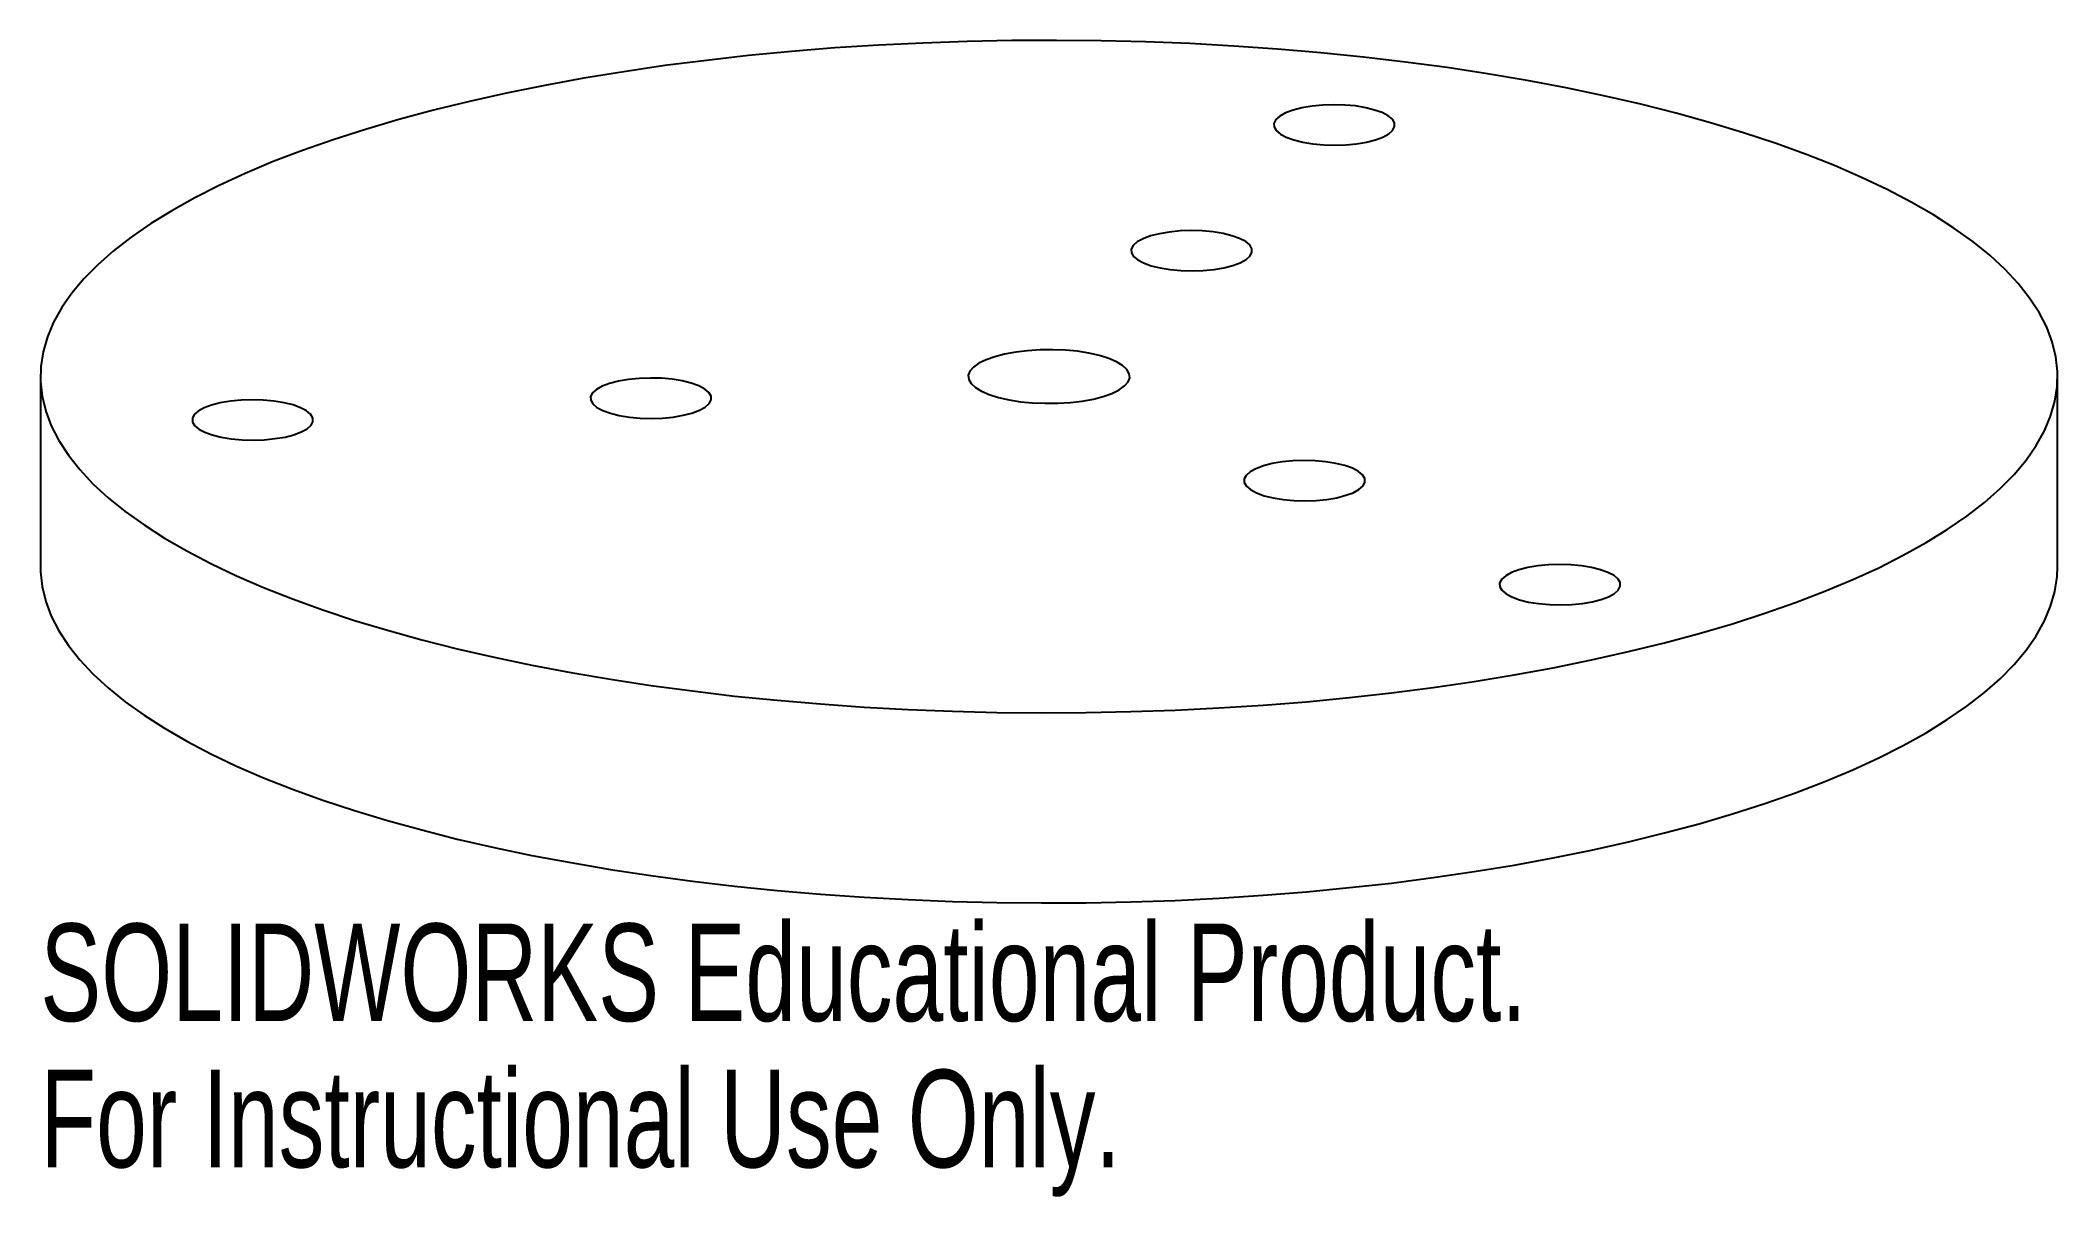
# Paper-space layout '_Dimetric' of a CAD drawing. Header units: millimetres. Extents: x -50 to 50, y -31 to 26.
import ezdxf

# ---------------------------------------------------------------- set-up
doc = ezdxf.new("R2010")
doc.units = ezdxf.units.MM
doc.styles.add('SLDTEXTSTYLE0', font='TXT', dxfattribs={"width": 0.7})

psp = doc.layouts.new('_Dimetric')

# ---------------------------------------------------------------- linework, layer by layer
at = {"color": 7, "linetype": 'Continuous', "lineweight": 25}
for p, q in [((-50, 9.43), (-50, 0)), ((50, 0), (50, 9.43))]:
    psp.add_line(p, q, dxfattribs=at)
at = {"color": 7, "linetype": 'Continuous', "lineweight": 25, "flags": 128}
for points in [[(-17.68, -6.16), (-15.59, -6.41), (-13.47, -6.62), (-11.33, -6.8), (-9.17, -6.96), (-6.98, -7.08), (-4.79, -7.16), (-2.58, -7.22), (-0.37, -7.24), (1.84, -7.23), (4.05, -7.18), (6.25, -7.11), (8.44, -7), (10.61, -6.86), (12.76, -6.69), (14.89, -6.48), (16.98, -6.25), (19.05, -5.98), (21.07, -5.69), (23.06, -5.36), (25, -5.01), (26.89, -4.62), (28.73, -4.21), (30.51, -3.78), (32.23, -3.31), (33.89, -2.83), (35.49, -2.31), (37.01, -1.78), (38.46, -1.22), (39.84, -0.64), (41.13, -0.05), (42.35, 0.57), (43.48, 1.2), (44.53, 1.85), (45.5, 2.51), (46.37, 3.19), (47.15, 3.88), (47.84, 4.58), (48.44, 5.29), (48.94, 6.01), (49.34, 6.74), (49.65, 7.47), (49.86, 8.2), (49.98, 8.94), (49.99, 9.67), (49.91, 10.41), (49.73, 11.15), (49.46, 11.88), (49.08, 12.6), (48.61, 13.32), (48.05, 14.04), (47.39, 14.74), (46.64, 15.44), (45.8, 16.12), (44.86, 16.79), (43.84, 17.44), (42.74, 18.08), (41.55, 18.7), (40.28, 19.3), (38.93, 19.89), (37.5, 20.45), (36, 20.99), (34.43, 21.51), (32.79, 22.01), (31.09, 22.48), (29.33, 22.93), (27.51, 23.35), (25.64, 23.74), (23.71, 24.1), (21.74, 24.44), (19.73, 24.74), (17.68, 25.02), (15.59, 25.26), (13.47, 25.48), (11.33, 25.66), (9.17, 25.81), (6.98, 25.93), (4.79, 26.02), (2.58, 26.07), (0.37, 26.09), (-1.84, 26.08), (-4.05, 26.04), (-6.25, 25.96), (-8.44, 25.86), (-10.61, 25.72), (-12.76, 25.54), (-14.89, 25.34), (-16.98, 25.1), (-19.05, 24.84), (-21.07, 24.54), (-23.06, 24.22), (-25, 23.86), (-26.89, 23.48), (-28.73, 23.07), (-30.51, 22.63), (-32.23, 22.17), (-33.89, 21.68), (-35.49, 21.17), (-37.01, 20.64), (-38.46, 20.08), (-39.84, 19.5), (-41.13, 18.9), (-42.35, 18.29), (-43.48, 17.65), (-44.53, 17.01), (-45.5, 16.34), (-46.37, 15.66), (-47.15, 14.97), (-47.84, 14.27), (-48.44, 13.56), (-48.94, 12.85), (-49.34, 12.12), (-49.65, 11.39), (-49.86, 10.66), (-49.98, 9.92), (-49.99, 9.18), (-49.91, 8.45), (-49.73, 7.71), (-49.46, 6.98), (-49.08, 6.25), (-48.61, 5.53), (-48.05, 4.82), (-47.39, 4.11), (-46.64, 3.42), (-45.8, 2.74), (-44.86, 2.07), (-43.84, 1.42), (-42.74, 0.78), (-41.55, 0.16), (-40.28, -0.45), (-38.93, -1.03), (-37.5, -1.6), (-36, -2.14), (-34.43, -2.66), (-32.79, -3.15), (-31.09, -3.62), (-29.33, -4.07), (-27.51, -4.49), (-25.64, -4.88), (-23.71, -5.25), (-21.74, -5.58), (-19.73, -5.89), (-17.68, -6.16)], [(13.08, 20.96), (13.62, 20.92), (14.17, 20.9), (14.72, 20.92), (15.25, 20.97), (15.74, 21.05), (16.18, 21.17), (16.55, 21.3), (16.84, 21.46), (17.03, 21.63), (17.13, 21.82), (17.13, 22), (17.02, 22.18), (16.82, 22.35), (16.52, 22.51), (16.14, 22.64), (15.7, 22.75), (15.2, 22.84), (14.67, 22.88), (14.12, 22.9), (13.57, 22.88), (13.04, 22.83), (12.54, 22.75), (12.1, 22.63), (11.73, 22.5), (11.45, 22.34), (11.25, 22.17), (11.15, 21.98), (11.16, 21.8), (11.26, 21.62), (11.47, 21.45), (11.76, 21.29), (12.14, 21.16), (12.58, 21.05), (13.08, 20.96)], [(6.01, 14.73), (6.54, 14.68), (7.1, 14.66), (7.65, 14.68), (8.18, 14.73), (8.67, 14.82), (9.11, 14.93), (9.48, 15.07), (9.77, 15.23), (9.96, 15.4), (10.06, 15.58), (10.06, 15.76), (9.95, 15.95), (9.75, 16.12), (9.45, 16.27), (9.07, 16.41), (8.63, 16.52), (8.13, 16.6), (7.6, 16.65), (7.05, 16.66), (6.5, 16.65), (5.96, 16.59), (5.47, 16.51), (5.03, 16.4), (4.66, 16.26), (4.37, 16.1), (4.18, 15.93), (4.08, 15.75), (4.09, 15.56), (4.19, 15.38), (4.4, 15.21), (4.69, 15.06), (5.07, 14.92), (5.51, 14.81), (6.01, 14.73)], [(-1.41, 8.18), (-0.81, 8.12), (-0.19, 8.1), (0.44, 8.1), (1.06, 8.14), (1.65, 8.21), (2.2, 8.31), (2.69, 8.44), (3.12, 8.59), (3.47, 8.77), (3.74, 8.96), (3.92, 9.16), (4, 9.37), (3.98, 9.57), (3.86, 9.78), (3.65, 9.98), (3.34, 10.16), (2.96, 10.33), (2.5, 10.47), (1.98, 10.59), (1.41, 10.68), (0.81, 10.73), (0.19, 10.76), (-0.44, 10.75), (-1.06, 10.71), (-1.65, 10.64), (-2.2, 10.54), (-2.69, 10.41), (-3.12, 10.26), (-3.47, 10.09), (-3.74, 9.9), (-3.92, 9.7), (-4, 9.49), (-3.98, 9.28), (-3.86, 9.08), (-3.65, 8.88), (-3.34, 8.7), (-2.96, 8.53), (-2.5, 8.39), (-1.98, 8.27), (-1.41, 8.18)], [(-20.8, 7.42), (-20.26, 7.37), (-19.71, 7.35), (-19.16, 7.37), (-18.63, 7.42), (-18.14, 7.51), (-17.7, 7.62), (-17.33, 7.76), (-17.04, 7.91), (-16.85, 8.09), (-16.75, 8.27), (-16.75, 8.45), (-16.86, 8.63), (-17.06, 8.8), (-17.36, 8.96), (-17.73, 9.1), (-18.18, 9.21), (-18.68, 9.29), (-19.21, 9.34), (-19.76, 9.35), (-20.31, 9.33), (-20.84, 9.28), (-21.34, 9.2), (-21.78, 9.08), (-22.15, 8.95), (-22.43, 8.79), (-22.63, 8.62), (-22.73, 8.44), (-22.72, 8.25), (-22.62, 8.07), (-22.41, 7.9), (-22.12, 7.74), (-21.74, 7.61), (-21.3, 7.5), (-20.8, 7.42)], [(-40.54, 6.34), (-40, 6.29), (-39.45, 6.27), (-38.9, 6.29), (-38.37, 6.35), (-37.87, 6.43), (-37.44, 6.54), (-37.07, 6.68), (-36.78, 6.84), (-36.58, 7.01), (-36.49, 7.19), (-36.49, 7.37), (-36.6, 7.56), (-36.8, 7.73), (-37.1, 7.88), (-37.47, 8.02), (-37.92, 8.13), (-38.41, 8.21), (-38.95, 8.26), (-39.5, 8.27), (-40.05, 8.26), (-40.58, 8.2), (-41.08, 8.12), (-41.51, 8.01), (-41.88, 7.87), (-42.17, 7.71), (-42.37, 7.54), (-42.46, 7.36), (-42.46, 7.17), (-42.35, 6.99), (-42.15, 6.82), (-41.85, 6.67), (-41.48, 6.53), (-41.03, 6.42), (-40.54, 6.34)], [(11.61, 3.33), (12.14, 3.28), (12.69, 3.27), (13.24, 3.29), (13.77, 3.34), (14.27, 3.42), (14.71, 3.54), (15.08, 3.67), (15.36, 3.83), (15.56, 4), (15.66, 4.18), (15.65, 4.37), (15.54, 4.55), (15.34, 4.72), (15.05, 4.88), (14.67, 5.01), (14.22, 5.12), (13.73, 5.2), (13.19, 5.25), (12.64, 5.27), (12.09, 5.25), (11.56, 5.2), (11.07, 5.11), (10.63, 5), (10.26, 4.86), (9.97, 4.71), (9.77, 4.53), (9.68, 4.35), (9.68, 4.17), (9.79, 3.99), (9.99, 3.82), (10.29, 3.66), (10.66, 3.52), (11.11, 3.41), (11.61, 3.33)], [(24.27, -1.83), (24.81, -1.87), (25.36, -1.89), (25.91, -1.87), (26.44, -1.82), (26.93, -1.74), (27.37, -1.62), (27.74, -1.49), (28.03, -1.33), (28.22, -1.16), (28.32, -0.97), (28.32, -0.79), (28.21, -0.61), (28.01, -0.44), (27.71, -0.28), (27.34, -0.15), (26.89, -0.04), (26.39, 0.04), (25.86, 0.09), (25.31, 0.11), (24.76, 0.09), (24.23, 0.04), (23.73, -0.04), (23.29, -0.16), (22.92, -0.29), (22.64, -0.45), (22.44, -0.62), (22.34, -0.81), (22.35, -0.99), (22.45, -1.17), (22.66, -1.34), (22.95, -1.5), (23.33, -1.64), (23.77, -1.75), (24.27, -1.83)], [(-50, 0), (-49.99, -0.25), (-49.91, -0.98), (-49.73, -1.72), (-49.46, -2.45), (-49.08, -3.18), (-48.61, -3.9), (-48.05, -4.61), (-47.39, -5.31), (-46.64, -6.01), (-45.8, -6.69), (-44.86, -7.36), (-43.84, -8.01), (-42.74, -8.65), (-41.55, -9.27), (-40.28, -9.88), (-38.93, -10.46), (-37.5, -11.02), (-36, -11.57), (-34.43, -12.09), (-32.79, -12.58), (-31.09, -13.05), (-29.33, -13.5), (-27.51, -13.92), (-25.64, -14.31), (-23.71, -14.67), (-21.74, -15.01), (-19.73, -15.31), (-17.68, -15.59)], [(-17.68, -15.59), (-15.59, -15.84), (-13.47, -16.05), (-11.33, -16.23), (-9.17, -16.38), (-6.98, -16.5), (-4.79, -16.59), (-2.58, -16.64), (-0.37, -16.67), (1.84, -16.66), (4.05, -16.61), (6.25, -16.54), (8.44, -16.43), (10.61, -16.29), (12.76, -16.11), (14.89, -15.91), (16.98, -15.68), (19.05, -15.41), (21.07, -15.11), (23.06, -14.79), (25, -14.43), (26.89, -14.05), (28.73, -13.64), (30.51, -13.2), (32.23, -12.74), (33.89, -12.25), (35.49, -11.74), (37.01, -11.21), (38.46, -10.65), (39.84, -10.07), (41.13, -9.48), (42.35, -8.86), (43.48, -8.23), (44.53, -7.58), (45.5, -6.91), (46.37, -6.24), (47.15, -5.55), (47.84, -4.85), (48.44, -4.14), (48.94, -3.42), (49.34, -2.69), (49.65, -1.96), (49.86, -1.23), (49.98, -0.49), (50, 0)]]:
    psp.add_lwpolyline(points, dxfattribs=at)

# ---------------------------------------------------------------- texts
at = {"color": 7, "linetype": 'Continuous', "char_height": 4.8336, "attachment_point": 1, "style": 'SLDTEXTSTYLE0'}
for s, insert in [('SOLIDWORKS Educational Product.', (-50, -17.69)), ('For Instructional Use Only.', (-50, -24.94))]:
    psp.add_mtext(s, dxfattribs=dict(at, insert=insert))

doc.saveas('drawing.dxf')
